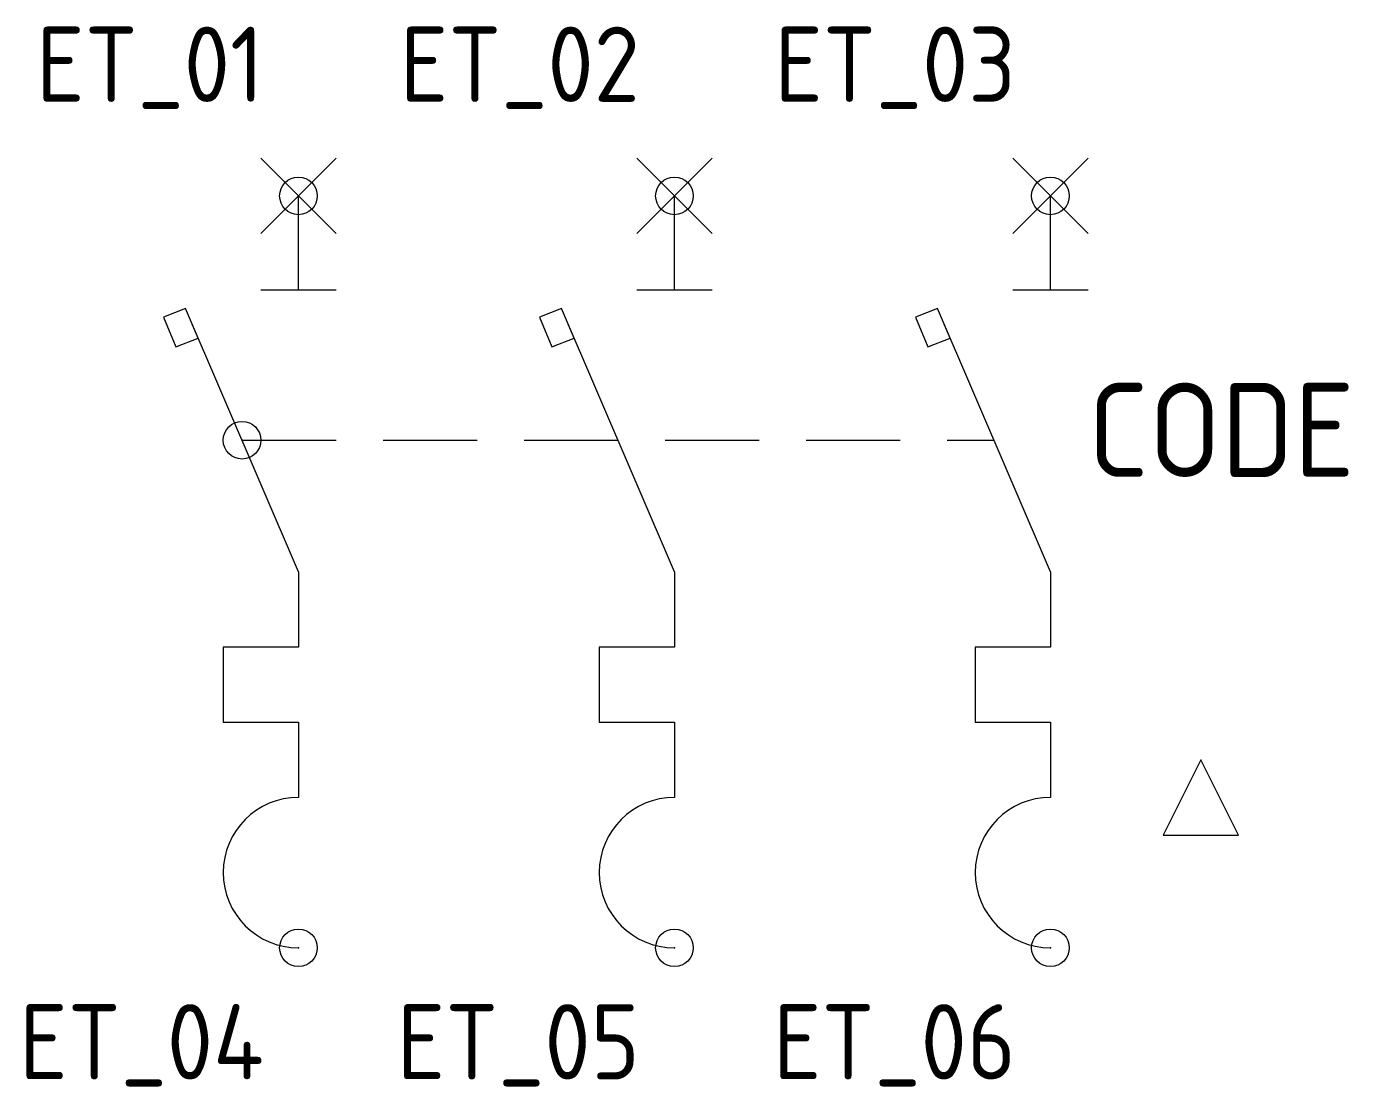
# Model space of a CAD drawing. Extents: x 380.3 to 415.4, y 93.8 to 122.
import ezdxf
from ezdxf.enums import TextEntityAlignment as Align

# ---------------------------------------------------------------- set-up
doc = ezdxf.new("R2010")
doc.units = 0
doc.header["$LTSCALE"] = 10
doc.header["$MEASUREMENT"] = 0
doc.header["$PDMODE"] = 32
doc.header["$PDSIZE"] = 1
doc.linetypes.add('DASHED2', pattern=[0.375, 0.25, -0.125])
doc.layers.get('0').update_dxf_attribs({"linetype": 'CONTINUOUS'})
for name, color, linetype in [('A', 7, 'CONTINUOUS'), ('C', 7, 'CONTINUOUS'), ('TKST2', 2, 'CONTINUOUS'), ('TKST3', 1, 'CONTINUOUS')]:
    doc.layers.add(name, color=color, linetype=linetype)
doc.styles.get("Standard").update_dxf_attribs({"font": 'ISO8', "width": 1.2})

msp = doc.modelspace()

# ---------------------------------------------------------------- linework, layer by layer
for points in [[(386.5, 116.5), (388.5, 118.5)], [(386.5, 118.5), (388.5, 116.5)], [(396.5, 118.5), (398.5, 116.5)], [(396.5, 116.5), (398.5, 118.5)], [(406.5, 116.5), (408.5, 118.5)], [(406.5, 118.5), (408.5, 116.5)], [(387.5, 115), (387.5, 117.5)], [(397.5, 115), (397.5, 117.5)], [(407.5, 115), (407.5, 117.5)], [(386.5, 115), (388.5, 115)], [(396.5, 115), (398.5, 115)], [(406.5, 115), (408.5, 115)], [(387.5, 107.5), (384.5, 114.5)], [(397.5, 107.5), (394.5, 114.5)], [(407.5, 107.5), (404.5, 114.5)], [(387.5, 107.5), (387.5, 105.5), (385.5, 105.5), (385.5, 103.5), (387.5, 103.5), (387.5, 101.5)], [(397.5, 107.5), (397.5, 105.5), (395.5, 105.5), (395.5, 103.5), (397.5, 103.5), (397.5, 101.5)], [(407.5, 107.5), (407.5, 105.5), (405.5, 105.5), (405.5, 103.5), (407.5, 103.5), (407.5, 101.5)]]:
    msp.add_lwpolyline(points)
for points in [[(384.5, 114.5), (383.909, 114.275), (384.243, 113.488), (384.834, 113.713), (384.5, 114.5)], [(394.5, 114.5), (393.909, 114.275), (394.243, 113.488), (394.834, 113.713), (394.5, 114.5)], [(404.5, 114.5), (403.909, 114.275), (404.243, 113.488), (404.834, 113.713), (404.5, 114.5)], [(410.5, 100.5), (412.5, 100.5), (411.5, 102.5), (410.5, 100.5)]]:
    msp.add_lwpolyline(points, close=True)
at = {"linetype": 'DASHED2'}
msp.add_lwpolyline([(386, 111), (406, 111)], dxfattribs=at)
for points in [[(387.5, 101.5, 1), (387.5, 97.5)], [(397.5, 101.5, 1), (397.5, 97.5)], [(407.5, 101.5, 1), (407.5, 97.5)]]:
    msp.add_lwpolyline(points, format="xyb")
at = {"layer": 'A', "color": 1}
msp.add_point((386, 111), dxfattribs=at)
at = {"layer": 'C', "color": 1}
msp.add_point((387.5, 117.5), dxfattribs=at)
at = {"layer": 'C', "color": 3}
msp.add_point((397.5, 117.5), dxfattribs=at)
at = {"layer": 'C', "color": 5}
msp.add_point((407.5, 117.5), dxfattribs=at)
at = {"layer": 'C', "color": 2}
msp.add_point((387.5, 97.5), dxfattribs=at)
at = {"layer": 'C', "color": 4}
msp.add_point((397.5, 97.5), dxfattribs=at)
at = {"layer": 'C', "color": 6}
msp.add_point((407.5, 97.5), dxfattribs=at)

# ---------------------------------------------------------------- texts
at = {"layer": 'TKST2'}
for tag, p in [('ET_01', (386.58, 120)), ('ET_02', (396.58, 120)), ('ET_03', (406.58, 120)), ('ET_04', (386.58, 94)), ('ET_05', (396.58, 94)), ('ET_06', (406.58, 94))]:
    msp.add_attdef(tag, text='', height=2, dxfattribs=at).set_placement(p, align=Align.RIGHT)
at = {"layer": 'TKST3'}
msp.add_attdef('CODE', (408.5, 110.024), '-Q', height=2.5, dxfattribs=at)

doc.saveas('drawing.dxf')
